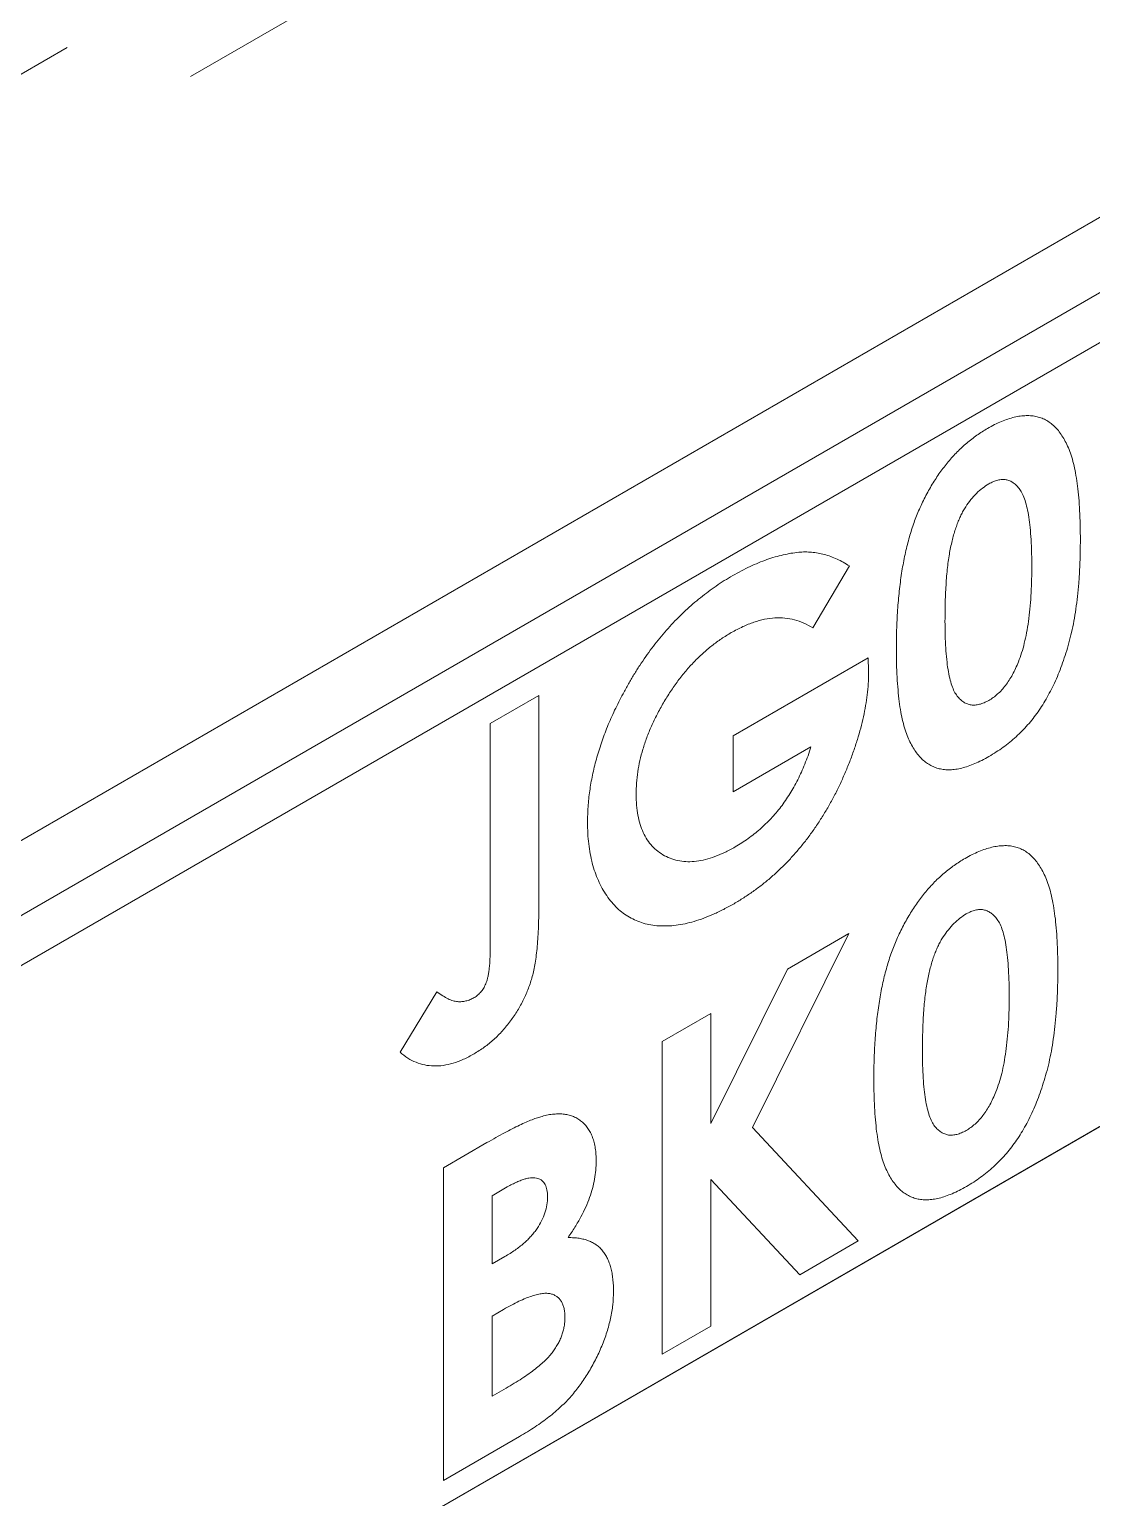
# Model space of a CAD drawing. Extents: x 0 to 10.3, y -9 to 0.
# Drawn here: x 7.983 to 8.503, y -2.595 to -1.877 of the extents above; entities that cross this region are included whole.
import ezdxf

# ---------------------------------------------------------------- set-up
doc = ezdxf.new("R2010")
doc.units = 0
doc.header["$LTSCALE"] = 0.5
doc.header["$MEASUREMENT"] = 0
doc.linetypes.add('HIDDEN', pattern=[0.375, 0.25, -0.125])
doc.layers.add('Jig', color=41, linetype='CONTINUOUS', lineweight=13)

msp = doc.modelspace()

# ---------------------------------------------------------------- linework, layer by layer
at = {"layer": 'Jig', "linetype": 'HIDDEN', "transparency": 16777216}
for p, q in [((9.17091, -1.21056), (7.47765, -2.18805)), ((7.47765, -2.23704), (9.18151, -1.25342))]:
    msp.add_line(p, q, dxfattribs=at)
at = {"layer": 'Jig', "transparency": 16777216}
for p, q in [((7.53068, -2.53247), (9.49573, -1.39807)), ((9.50281, -1.43073), (7.54836, -2.55901)), ((7.55897, -2.57738), (9.51341, -1.4491)), ((7.54836, -2.96728), (9.50281, -1.839)), ((9.51341, -1.83288), (7.55897, -2.96115)), ((8.38488, -2.13923), (8.36688, -2.16953)), ((8.32797, -2.22232), (8.39407, -2.18416)), ((8.39407, -2.18416), (8.39426, -2.19059)), ((8.20898, -2.21642), (8.23278, -2.20268)), ((8.23278, -2.20268), (8.23278, -2.30432)), ((8.20898, -2.32444), (8.20898, -2.21642)), ((8.32797, -2.2498), (8.32797, -2.22232)), ((8.36603, -2.22783), (8.32797, -2.2498)), ((8.38456, -2.3192), (8.33732, -2.41419)), ((8.35453, -2.33654), (8.38456, -2.3192)), ((8.31692, -2.41213), (8.35453, -2.33654)), ((8.16479, -2.37728), (8.1828, -2.34765)), ((8.29312, -2.37198), (8.31692, -2.35825)), ((8.31692, -2.35825), (8.31692, -2.41213)), ((8.29312, -2.52509), (8.29312, -2.37198)), ((8.33732, -2.41419), (8.38916, -2.46964)), ((8.18604, -2.4338), (8.20728, -2.42154)), ((8.18604, -2.58691), (8.18604, -2.4338)), ((8.2173, -2.44324), (8.20983, -2.44755)), ((8.31692, -2.43955), (8.31692, -2.51135)), ((8.3605, -2.48619), (8.31692, -2.43955)), ((8.20983, -2.44755), (8.20983, -2.48091)), ((8.38916, -2.46964), (8.3605, -2.48619)), ((8.20983, -2.48091), (8.21615, -2.47727)), ((8.21552, -2.50315), (8.20983, -2.50643)), ((8.20983, -2.50643), (8.20983, -2.54569)), ((8.31692, -2.51135), (8.29312, -2.52509)), ((8.20983, -2.54569), (8.21669, -2.54173)), ((8.22333, -2.56538), (8.18604, -2.58691))]:
    msp.add_line(p, q, dxfattribs=at)
for points, knots in [([(8.4525, -2.07192), (8.45365, -2.07127), (8.45592, -2.07), (8.45926, -2.0685), (8.46247, -2.06728), (8.46557, -2.06637), (8.46854, -2.06582), (8.4714, -2.0656), (8.47415, -2.06566), (8.47676, -2.0661), (8.47923, -2.06688), (8.48156, -2.068), (8.48373, -2.06953), (8.48579, -2.07134), (8.48767, -2.07357), (8.48942, -2.07611), (8.49102, -2.07902), (8.49249, -2.08229), (8.4938, -2.08601), (8.4949, -2.09025), (8.49586, -2.09496), (8.49661, -2.10022), (8.49723, -2.10597), (8.49763, -2.11227), (8.49791, -2.11904), (8.49793, -2.12378), (8.49795, -2.12622)], [0, 0, 0, 0, 0.036627, 0.072018, 0.106602, 0.140274, 0.17358, 0.206379, 0.239129, 0.271938, 0.305059, 0.338342, 0.37263, 0.407727, 0.443889, 0.481473, 0.520266, 0.561057, 0.604159, 0.650198, 0.699685, 0.752419, 0.808832, 0.868984, 0.93269, 1, 1, 1, 1]), ([(8.41875, -2.11223), (8.41978, -2.10998), (8.42179, -2.10558), (8.42531, -2.09929), (8.42909, -2.09348), (8.43321, -2.08816), (8.4376, -2.08331), (8.44231, -2.07895), (8.44731, -2.07511), (8.45075, -2.073), (8.4525, -2.07192)], [0, 0, 0, 0, 0.132314, 0.2587, 0.380912, 0.500535, 0.620923, 0.742376, 0.868281, 1, 1, 1, 1]), ([(8.47415, -2.13996), (8.47414, -2.13755), (8.47412, -2.13291), (8.47381, -2.12642), (8.47338, -2.12058), (8.47275, -2.11545), (8.47195, -2.11099), (8.47095, -2.10723), (8.46977, -2.10413), (8.46838, -2.10174), (8.46683, -2.09991), (8.46519, -2.09853), (8.46345, -2.09753), (8.46159, -2.09698), (8.45962, -2.09682), (8.45754, -2.09714), (8.45535, -2.09786), (8.45385, -2.09865), (8.45309, -2.09906)], [0, 0, 0, 0, 0.112119, 0.21581, 0.310214, 0.396008, 0.473428, 0.542799, 0.60457, 0.659382, 0.708791, 0.755384, 0.798717, 0.840426, 0.880199, 0.91973, 0.959047, 1, 1, 1, 1]), ([(8.45309, -2.09906), (8.45205, -2.09972), (8.45001, -2.10101), (8.44705, -2.10365), (8.44428, -2.10674), (8.44214, -2.10969), (8.44056, -2.1123), (8.43942, -2.11446), (8.43839, -2.11681), (8.4374, -2.11931), (8.43651, -2.12198), (8.43565, -2.12482), (8.43492, -2.12783), (8.43421, -2.13103), (8.43361, -2.13446), (8.43308, -2.13817), (8.43264, -2.14215), (8.43226, -2.14643), (8.43202, -2.15096), (8.43178, -2.15581), (8.4317, -2.16093), (8.43167, -2.16443), (8.43165, -2.16624)], [0, 0, 0, 0, 0.053832, 0.105539, 0.157632, 0.2113, 0.239518, 0.269404, 0.300688, 0.334182, 0.369857, 0.408083, 0.448239, 0.491626, 0.538665, 0.589919, 0.646388, 0.70724, 0.772955, 0.843648, 0.919311, 1, 1, 1, 1]), ([(8.40786, -2.17967), (8.40788, -2.17626), (8.40792, -2.16968), (8.40847, -2.1599), (8.40931, -2.15068), (8.41045, -2.14199), (8.41198, -2.1338), (8.41386, -2.12614), (8.41602, -2.11899), (8.41786, -2.11442), (8.41875, -2.11223)], [0, 0, 0, 0, 0.161066, 0.310779, 0.449889, 0.578276, 0.696627, 0.805994, 0.906565, 1, 1, 1, 1]), ([(8.49795, -2.12622), (8.49793, -2.1287), (8.49791, -2.13352), (8.49764, -2.14067), (8.49719, -2.14751), (8.4966, -2.15401), (8.49579, -2.1602), (8.49485, -2.16605), (8.49372, -2.17159), (8.49237, -2.17684), (8.49091, -2.18183), (8.48932, -2.18657), (8.48761, -2.19112), (8.48579, -2.19545), (8.48381, -2.19957), (8.48175, -2.20347), (8.47955, -2.20716), (8.47724, -2.21065), (8.47477, -2.21397), (8.47215, -2.2171), (8.46935, -2.22006), (8.46643, -2.2229), (8.46333, -2.22552), (8.4601, -2.22805), (8.4567, -2.23038), (8.45438, -2.23176), (8.45319, -2.23247)], [0, 0, 0, 0, 0.068489, 0.133072, 0.193823, 0.251075, 0.304391, 0.354397, 0.401009, 0.444414, 0.485404, 0.524642, 0.561886, 0.597916, 0.632441, 0.665719, 0.697746, 0.729345, 0.760583, 0.792362, 0.824318, 0.857161, 0.89093, 0.925963, 0.962063, 1, 1, 1, 1]), ([(8.32768, -2.14398), (8.3291, -2.14318), (8.33194, -2.14159), (8.33616, -2.13951), (8.34032, -2.13764), (8.3444, -2.1361), (8.34842, -2.13477), (8.35236, -2.13378), (8.35624, -2.13299), (8.35876, -2.13269), (8.36002, -2.13254)], [0, 0, 0, 0, 0.128976, 0.256614, 0.382375, 0.50745, 0.631232, 0.754221, 0.877301, 1, 1, 1, 1]), ([(8.36002, -2.13254), (8.36109, -2.13246), (8.36324, -2.1323), (8.36638, -2.13248), (8.36954, -2.13285), (8.37263, -2.13361), (8.37575, -2.13456), (8.37883, -2.13583), (8.38189, -2.13738), (8.38387, -2.13861), (8.38488, -2.13923)], [0, 0, 0, 0, 0.111803, 0.227404, 0.345669, 0.467905, 0.594194, 0.724668, 0.859642, 1, 1, 1, 1]), ([(8.46761, -2.18614), (8.46815, -2.1847), (8.46928, -2.18168), (8.47057, -2.17692), (8.47168, -2.17177), (8.47257, -2.1662), (8.47327, -2.16021), (8.47381, -2.15379), (8.47408, -2.14699), (8.47413, -2.14236), (8.47415, -2.13996)], [0, 0, 0, 0, 0.088875, 0.186363, 0.29409, 0.412109, 0.541758, 0.682689, 0.835089, 1, 1, 1, 1]), ([(8.27397, -2.20175), (8.27484, -2.20016), (8.27656, -2.19699), (8.2793, -2.19238), (8.28212, -2.18792), (8.28504, -2.18363), (8.28806, -2.17947), (8.29118, -2.17548), (8.29439, -2.17161), (8.2977, -2.16793), (8.30111, -2.16438), (8.30463, -2.16102), (8.30823, -2.15776), (8.31195, -2.15471), (8.31574, -2.15177), (8.31963, -2.14902), (8.32362, -2.14635), (8.32631, -2.14478), (8.32768, -2.14398)], [0, 0, 0, 0, 0.063787, 0.126616, 0.188343, 0.249479, 0.309864, 0.370656, 0.430675, 0.491278, 0.551874, 0.613065, 0.675167, 0.737705, 0.801473, 0.866116, 0.93226, 1, 1, 1, 1]), ([(8.36688, -2.16953), (8.36545, -2.1687), (8.36265, -2.16708), (8.35808, -2.16551), (8.35334, -2.16467), (8.34842, -2.16457), (8.34332, -2.16523), (8.33804, -2.16664), (8.33258, -2.16883), (8.32888, -2.17083), (8.32701, -2.17184)], [0, 0, 0, 0, 0.134447, 0.263807, 0.389241, 0.511496, 0.632427, 0.753439, 0.87526, 1, 1, 1, 1]), ([(8.43165, -2.16624), (8.43168, -2.16855), (8.43172, -2.173), (8.43197, -2.17928), (8.43246, -2.18486), (8.43306, -2.18982), (8.43391, -2.19408), (8.43495, -2.19766), (8.4361, -2.20066), (8.43755, -2.2029), (8.4391, -2.20464), (8.44075, -2.20596), (8.44254, -2.20682), (8.44441, -2.20735), (8.44642, -2.20738), (8.44855, -2.20703), (8.45078, -2.20627), (8.45231, -2.20546), (8.45309, -2.20505)], [0, 0, 0, 0, 0.110752, 0.212376, 0.305552, 0.39038, 0.466772, 0.535487, 0.596824, 0.651363, 0.701341, 0.747857, 0.792193, 0.834257, 0.875313, 0.916021, 0.957645, 1, 1, 1, 1]), ([(8.32701, -2.17184), (8.32539, -2.17282), (8.3222, -2.17476), (8.31752, -2.17818), (8.31305, -2.18195), (8.30877, -2.18609), (8.3047, -2.1906), (8.30082, -2.19545), (8.29717, -2.20069), (8.29374, -2.20619), (8.29063, -2.21187), (8.28787, -2.21757), (8.28554, -2.22326), (8.28365, -2.22891), (8.28218, -2.23451), (8.28115, -2.24006), (8.28049, -2.2456), (8.28041, -2.24916), (8.28037, -2.25096)], [0, 0, 0, 0, 0.0671935, 0.1319403, 0.195206, 0.2571509, 0.3188706, 0.3805259, 0.442962, 0.5068742, 0.5704666, 0.6324647, 0.6932408, 0.7534552, 0.8134413, 0.873852, 0.9361047, 1, 1, 1, 1]), ([(8.45319, -2.23247), (8.45201, -2.23313), (8.44968, -2.23443), (8.44627, -2.23604), (8.44301, -2.23725), (8.43988, -2.23823), (8.43691, -2.23878), (8.43406, -2.23907), (8.43138, -2.23894), (8.42883, -2.23854), (8.42644, -2.23776), (8.42418, -2.23665), (8.42201, -2.23527), (8.42002, -2.23349), (8.41817, -2.23136), (8.41643, -2.22891), (8.41485, -2.22611), (8.41337, -2.22299), (8.41206, -2.2194), (8.41092, -2.21531), (8.40998, -2.21067), (8.40917, -2.20553), (8.40862, -2.19979), (8.40816, -2.19359), (8.40789, -2.18684), (8.40787, -2.1821), (8.40786, -2.17967)], [0, 0, 0, 0, 0.038221, 0.074874, 0.110168, 0.144745, 0.178103, 0.211197, 0.24385, 0.276037, 0.308544, 0.341435, 0.375117, 0.409625, 0.445367, 0.482286, 0.520792, 0.560774, 0.603062, 0.648922, 0.697907, 0.750777, 0.807292, 0.867643, 0.931855, 1, 1, 1, 1]), ([(8.39426, -2.19059), (8.39423, -2.19228), (8.39419, -2.19566), (8.39375, -2.2009), (8.39303, -2.20624), (8.39204, -2.21167), (8.3908, -2.21719), (8.38922, -2.22281), (8.38737, -2.22853), (8.3853, -2.2343), (8.38297, -2.24003), (8.38047, -2.24563), (8.37782, -2.25107), (8.37498, -2.25633), (8.37196, -2.26139), (8.36879, -2.26629), (8.36547, -2.27105), (8.36195, -2.27559), (8.35829, -2.27994), (8.35447, -2.28413), (8.35049, -2.28807), (8.34636, -2.29182), (8.34207, -2.29534), (8.33763, -2.29861), (8.33304, -2.30175), (8.32993, -2.3036), (8.32834, -2.30455)], [0, 0, 0, 0, 0.041956, 0.083837, 0.12533, 0.166825, 0.208487, 0.250658, 0.293111, 0.336462, 0.379616, 0.421681, 0.463015, 0.503747, 0.543718, 0.583465, 0.623153, 0.662889, 0.702811, 0.742873, 0.783639, 0.82484, 0.866918, 0.910061, 0.95421, 1, 1, 1, 1]), ([(8.45309, -2.20505), (8.45383, -2.2046), (8.45529, -2.2037), (8.45742, -2.20196), (8.45944, -2.19997), (8.46133, -2.1977), (8.46311, -2.19518), (8.46476, -2.1924), (8.46628, -2.18936), (8.46716, -2.18724), (8.46761, -2.18614)], [0, 0, 0, 0, 0.124035, 0.242846, 0.360342, 0.479042, 0.599334, 0.725488, 0.858549, 1, 1, 1, 1]), ([(8.25658, -2.26473), (8.25662, -2.26221), (8.25672, -2.25722), (8.25758, -2.24946), (8.25891, -2.24167), (8.26085, -2.23379), (8.2633, -2.22586), (8.26628, -2.21785), (8.26983, -2.20977), (8.27258, -2.20445), (8.27397, -2.20175)], [0, 0, 0, 0, 0.129258, 0.255246, 0.378909, 0.50093, 0.623252, 0.746433, 0.871368, 1, 1, 1, 1]), ([(8.32882, -2.27679), (8.32991, -2.27615), (8.33205, -2.27489), (8.33518, -2.27272), (8.33819, -2.27047), (8.34108, -2.26812), (8.34382, -2.26556), (8.34645, -2.26293), (8.34894, -2.26012), (8.3513, -2.2572), (8.35355, -2.2541), (8.35567, -2.25085), (8.35768, -2.24743), (8.3596, -2.24385), (8.36137, -2.24008), (8.36305, -2.23615), (8.36462, -2.23205), (8.36555, -2.22926), (8.36603, -2.22783)], [0, 0, 0, 0, 0.069342, 0.136133, 0.200535, 0.262767, 0.323389, 0.382953, 0.440937, 0.498748, 0.556278, 0.614728, 0.673714, 0.734792, 0.797576, 0.86229, 0.929678, 1, 1, 1, 1]), ([(8.28037, -2.25096), (8.28041, -2.25278), (8.28048, -2.25637), (8.28118, -2.2613), (8.28226, -2.2658), (8.28378, -2.26983), (8.28576, -2.27338), (8.28819, -2.27643), (8.29105, -2.27903), (8.2943, -2.28114), (8.29784, -2.28276), (8.30168, -2.28372), (8.30569, -2.28411), (8.30992, -2.28391), (8.31437, -2.283), (8.319, -2.28157), (8.32384, -2.27953), (8.32714, -2.27771), (8.32882, -2.27679)], [0, 0, 0, 0, 0.063874, 0.125841, 0.186457, 0.246336, 0.306267, 0.366955, 0.42886, 0.492563, 0.556595, 0.619071, 0.681028, 0.742582, 0.804912, 0.86786, 0.932938, 1, 1, 1, 1]), ([(8.32834, -2.30455), (8.32665, -2.3055), (8.32329, -2.30738), (8.31834, -2.30974), (8.31354, -2.31166), (8.30885, -2.3133), (8.30433, -2.3144), (8.29992, -2.31521), (8.29568, -2.3155), (8.29156, -2.31548), (8.28763, -2.315), (8.28388, -2.31417), (8.28037, -2.3129), (8.27706, -2.31123), (8.27396, -2.30921), (8.27107, -2.30676), (8.26839, -2.30393), (8.26596, -2.30067), (8.26376, -2.29712), (8.26185, -2.29328), (8.26023, -2.28918), (8.25888, -2.28483), (8.25786, -2.28019), (8.2571, -2.27531), (8.25668, -2.27014), (8.25661, -2.26654), (8.25658, -2.26473)], [0, 0, 0, 0, 0.045177, 0.089554, 0.132591, 0.175068, 0.216835, 0.258412, 0.299395, 0.34053, 0.381365, 0.421966, 0.462143, 0.502292, 0.542775, 0.583285, 0.62468, 0.666691, 0.70889, 0.750592, 0.791965, 0.832957, 0.874428, 0.915866, 0.957652, 1, 1, 1, 1]), ([(8.44145, -2.28243), (8.44261, -2.28178), (8.44487, -2.28051), (8.44821, -2.27901), (8.45142, -2.27779), (8.45452, -2.27689), (8.4575, -2.27634), (8.46035, -2.27611), (8.4631, -2.27617), (8.46571, -2.27661), (8.46818, -2.2774), (8.47052, -2.27852), (8.47268, -2.28004), (8.47474, -2.28186), (8.47662, -2.28408), (8.47837, -2.28662), (8.47997, -2.28953), (8.48144, -2.29281), (8.48275, -2.29652), (8.48385, -2.30076), (8.48481, -2.30548), (8.48556, -2.31073), (8.48618, -2.31648), (8.48658, -2.32278), (8.48686, -2.32955), (8.48688, -2.3343), (8.4869, -2.33673)], [0, 0, 0, 0, 0.0366266, 0.0720176, 0.1066018, 0.1402739, 0.1735801, 0.2063789, 0.2391292, 0.2719377, 0.3050588, 0.3383424, 0.3726295, 0.4077269, 0.4438894, 0.4814735, 0.5202662, 0.5610568, 0.6041587, 0.6501983, 0.6996847, 0.7524187, 0.8088321, 0.8689839, 0.93269, 1, 1, 1, 1]), ([(8.4077, -2.32274), (8.40873, -2.32049), (8.41074, -2.31609), (8.41426, -2.30981), (8.41804, -2.30399), (8.42216, -2.29867), (8.42656, -2.29382), (8.43126, -2.28947), (8.43626, -2.28562), (8.4397, -2.28351), (8.44145, -2.28243)], [0, 0, 0, 0, 0.132314, 0.2587, 0.380912, 0.500535, 0.620923, 0.742376, 0.868281, 1, 1, 1, 1]), ([(8.23278, -2.30432), (8.23277, -2.30627), (8.23276, -2.31002), (8.23258, -2.31551), (8.23237, -2.32057), (8.23199, -2.32528), (8.23155, -2.32956), (8.23099, -2.33346), (8.23039, -2.33696), (8.22936, -2.34108), (8.22777, -2.34592), (8.22533, -2.35151), (8.22238, -2.35692), (8.2189, -2.36205), (8.21499, -2.36688), (8.21065, -2.37119), (8.20595, -2.375), (8.20269, -2.37701), (8.20102, -2.37805)], [0, 0, 0, 0, 0.0764144, 0.1472354, 0.212084, 0.2710685, 0.3241931, 0.3719975, 0.4141379, 0.4510183, 0.5181222, 0.5835963, 0.6487671, 0.7152195, 0.7831093, 0.8520675, 0.923839, 1, 1, 1, 1]), ([(8.44204, -2.30957), (8.441, -2.31023), (8.43896, -2.31152), (8.436, -2.31417), (8.43323, -2.31725), (8.43109, -2.3202), (8.42951, -2.32282), (8.42837, -2.32498), (8.42734, -2.32732), (8.42635, -2.32982), (8.42546, -2.3325), (8.4246, -2.33534), (8.42387, -2.33834), (8.42317, -2.34155), (8.42256, -2.34498), (8.42203, -2.34868), (8.42159, -2.35266), (8.42121, -2.35694), (8.42097, -2.36147), (8.42073, -2.36633), (8.42065, -2.37144), (8.42062, -2.37494), (8.42061, -2.37675)], [0, 0, 0, 0, 0.053832, 0.105539, 0.157632, 0.2113, 0.239518, 0.269404, 0.300688, 0.334182, 0.369857, 0.408083, 0.448239, 0.491626, 0.538665, 0.589919, 0.646388, 0.70724, 0.772955, 0.843648, 0.919311, 1, 1, 1, 1]), ([(8.4631, -2.35047), (8.46309, -2.34806), (8.46307, -2.34343), (8.46277, -2.33694), (8.46234, -2.3311), (8.46171, -2.32596), (8.4609, -2.32151), (8.4599, -2.31774), (8.45872, -2.31465), (8.45733, -2.31225), (8.45578, -2.31042), (8.45414, -2.30904), (8.4524, -2.30804), (8.45054, -2.30749), (8.44858, -2.30733), (8.44649, -2.30765), (8.4443, -2.30837), (8.4428, -2.30917), (8.44204, -2.30957)], [0, 0, 0, 0, 0.112119, 0.21581, 0.310214, 0.396008, 0.473428, 0.542799, 0.60457, 0.659382, 0.708791, 0.755384, 0.798717, 0.840426, 0.880199, 0.91973, 0.959047, 1, 1, 1, 1]), ([(8.20104, -2.35055), (8.20168, -2.35015), (8.20289, -2.34936), (8.2046, -2.34761), (8.20599, -2.34548), (8.20693, -2.34346), (8.20752, -2.34162), (8.2079, -2.33994), (8.20825, -2.33799), (8.20849, -2.3358), (8.20876, -2.33331), (8.20885, -2.33061), (8.20898, -2.32759), (8.20898, -2.32552), (8.20898, -2.32444)], [0, 0, 0, 0, 0.083638, 0.160373, 0.236973, 0.319854, 0.367519, 0.425272, 0.493709, 0.573008, 0.662595, 0.763436, 0.875911, 1, 1, 1, 1]), ([(8.39681, -2.39018), (8.39683, -2.38677), (8.39688, -2.3802), (8.39743, -2.37041), (8.39826, -2.36119), (8.3994, -2.3525), (8.40093, -2.34431), (8.40281, -2.33665), (8.40497, -2.3295), (8.40681, -2.32494), (8.4077, -2.32274)], [0, 0, 0, 0, 0.161066, 0.310779, 0.449889, 0.578276, 0.696627, 0.805994, 0.906565, 1, 1, 1, 1]), ([(8.4869, -2.33673), (8.48688, -2.33921), (8.48686, -2.34404), (8.48659, -2.35119), (8.48614, -2.35803), (8.48555, -2.36452), (8.48474, -2.37071), (8.4838, -2.37656), (8.48267, -2.38211), (8.48133, -2.38736), (8.47986, -2.39234), (8.47827, -2.39709), (8.47656, -2.40163), (8.47475, -2.40596), (8.47277, -2.41008), (8.4707, -2.41399), (8.4685, -2.41767), (8.46619, -2.42116), (8.46372, -2.42448), (8.4611, -2.42762), (8.4583, -2.43057), (8.45538, -2.43341), (8.45228, -2.43604), (8.44905, -2.43856), (8.44565, -2.44089), (8.44333, -2.44227), (8.44214, -2.44298)], [0, 0, 0, 0, 0.0684887, 0.1330724, 0.1938229, 0.251075, 0.3043913, 0.3543972, 0.401009, 0.4444135, 0.4854041, 0.5246418, 0.5618858, 0.5979156, 0.6324415, 0.6657189, 0.6977456, 0.7293455, 0.7605835, 0.7923616, 0.8243181, 0.8571607, 0.8909303, 0.9259628, 0.9620625, 1, 1, 1, 1]), ([(8.1828, -2.34765), (8.18374, -2.34834), (8.18551, -2.34961), (8.18814, -2.35113), (8.19056, -2.35211), (8.19282, -2.35256), (8.19495, -2.35255), (8.19701, -2.35225), (8.19904, -2.35158), (8.20039, -2.35089), (8.20104, -2.35055)], [0, 0, 0, 0, 0.191177, 0.356896, 0.499617, 0.618069, 0.721813, 0.819283, 0.911678, 1, 1, 1, 1]), ([(8.45657, -2.39666), (8.4571, -2.39522), (8.45823, -2.39219), (8.45953, -2.38743), (8.46063, -2.38228), (8.46152, -2.37671), (8.46222, -2.37072), (8.46276, -2.36431), (8.46303, -2.3575), (8.46308, -2.35288), (8.4631, -2.35047)], [0, 0, 0, 0, 0.088875, 0.186363, 0.29409, 0.412109, 0.541758, 0.682689, 0.835089, 1, 1, 1, 1]), ([(8.20102, -2.37805), (8.19927, -2.379), (8.19582, -2.38086), (8.19076, -2.38273), (8.1859, -2.38385), (8.18125, -2.38412), (8.17678, -2.38363), (8.17255, -2.3823), (8.16846, -2.38027), (8.16603, -2.37829), (8.16479, -2.37728)], [0, 0, 0, 0, 0.123869, 0.244318, 0.36308, 0.483363, 0.604704, 0.731021, 0.862039, 1, 1, 1, 1]), ([(8.42061, -2.37675), (8.42063, -2.37907), (8.42068, -2.38351), (8.42092, -2.3898), (8.42141, -2.39537), (8.42201, -2.40034), (8.42286, -2.4046), (8.4239, -2.40818), (8.42505, -2.41117), (8.4265, -2.41341), (8.42805, -2.41515), (8.4297, -2.41647), (8.43149, -2.41733), (8.43336, -2.41787), (8.43537, -2.4179), (8.4375, -2.41754), (8.43973, -2.41678), (8.44127, -2.41597), (8.44204, -2.41556)], [0, 0, 0, 0, 0.110752, 0.212376, 0.305552, 0.39038, 0.466772, 0.535487, 0.596824, 0.651363, 0.701341, 0.747857, 0.792193, 0.834257, 0.875313, 0.916021, 0.957645, 1, 1, 1, 1]), ([(8.44214, -2.44298), (8.44096, -2.44364), (8.43863, -2.44494), (8.43522, -2.44655), (8.43196, -2.44776), (8.42883, -2.44875), (8.42586, -2.44929), (8.42301, -2.44958), (8.42033, -2.44945), (8.41778, -2.44905), (8.41539, -2.44827), (8.41313, -2.44717), (8.41096, -2.44579), (8.40897, -2.444), (8.40712, -2.44188), (8.40538, -2.43943), (8.4038, -2.43663), (8.40232, -2.4335), (8.40101, -2.42991), (8.39988, -2.42582), (8.39893, -2.42118), (8.39812, -2.41604), (8.39758, -2.41031), (8.39711, -2.4041), (8.39685, -2.39735), (8.39682, -2.39262), (8.39681, -2.39018)], [0, 0, 0, 0, 0.0382209, 0.0748741, 0.1101682, 0.1447446, 0.1781029, 0.211197, 0.2438497, 0.2760373, 0.3085441, 0.3414349, 0.375117, 0.4096251, 0.4453666, 0.4822861, 0.5207919, 0.5607735, 0.6030622, 0.6489222, 0.6979068, 0.7507772, 0.8072917, 0.8676434, 0.9318549, 1, 1, 1, 1]), ([(8.44204, -2.41556), (8.44278, -2.41511), (8.44424, -2.41422), (8.44637, -2.41247), (8.44839, -2.41048), (8.45028, -2.40821), (8.45206, -2.40569), (8.45371, -2.40291), (8.45523, -2.39987), (8.45611, -2.39775), (8.45657, -2.39666)], [0, 0, 0, 0, 0.1240354, 0.242846, 0.3603417, 0.4790424, 0.5993341, 0.7254885, 0.8585494, 1, 1, 1, 1]), ([(8.23432, -2.40866), (8.23532, -2.4084), (8.23727, -2.4079), (8.24008, -2.40754), (8.24273, -2.4074), (8.24525, -2.40755), (8.24759, -2.40801), (8.24978, -2.40875), (8.25182, -2.40977), (8.25368, -2.4111), (8.25536, -2.41267), (8.25682, -2.41451), (8.25808, -2.41656), (8.25905, -2.41892), (8.25987, -2.42145), (8.26041, -2.42426), (8.26078, -2.42728), (8.26081, -2.42945), (8.26083, -2.43056)], [0, 0, 0, 0, 0.0687424, 0.1348947, 0.1996998, 0.2629456, 0.3253223, 0.3869274, 0.4489921, 0.5106956, 0.5720441, 0.6326422, 0.6929422, 0.7524174, 0.8127575, 0.8734928, 0.9357833, 1, 1, 1, 1]), ([(8.20728, -2.42154), (8.20877, -2.42068), (8.21165, -2.41902), (8.2158, -2.41679), (8.21964, -2.41479), (8.22318, -2.41299), (8.22641, -2.41154), (8.22934, -2.4103), (8.23195, -2.40933), (8.23356, -2.40887), (8.23432, -2.40866)], [0, 0, 0, 0, 0.163996, 0.31733, 0.458061, 0.588186, 0.707951, 0.816321, 0.913584, 1, 1, 1, 1]), ([(8.26083, -2.43056), (8.26078, -2.43202), (8.2607, -2.43489), (8.26008, -2.43938), (8.25907, -2.44389), (8.25764, -2.44847), (8.25572, -2.45315), (8.25334, -2.458), (8.25041, -2.463), (8.24821, -2.4663), (8.24707, -2.46801)], [0, 0, 0, 0, 0.123308, 0.242862, 0.359429, 0.474783, 0.594376, 0.72017, 0.855099, 1, 1, 1, 1]), ([(8.23703, -2.44798), (8.23698, -2.44682), (8.2369, -2.44458), (8.23591, -2.44193), (8.23436, -2.43998), (8.23257, -2.43904), (8.23086, -2.4387), (8.22939, -2.43867), (8.22777, -2.43882), (8.22597, -2.43931), (8.22403, -2.43992), (8.22192, -2.44082), (8.21966, -2.44189), (8.2181, -2.44278), (8.2173, -2.44324)], [0, 0, 0, 0, 0.112318, 0.217162, 0.320736, 0.428689, 0.486125, 0.546577, 0.610671, 0.678379, 0.751037, 0.828585, 0.911505, 1, 1, 1, 1]), ([(8.21615, -2.47727), (8.21701, -2.47676), (8.21867, -2.47579), (8.22107, -2.47419), (8.22329, -2.47254), (8.22535, -2.47083), (8.22725, -2.4691), (8.22897, -2.46731), (8.23051, -2.46546), (8.23233, -2.46302), (8.2342, -2.45981), (8.23588, -2.45584), (8.23686, -2.45179), (8.23697, -2.44928), (8.23703, -2.44798)], [0, 0, 0, 0, 0.088765, 0.171355, 0.248082, 0.32112, 0.38886, 0.452062, 0.51223, 0.569578, 0.676977, 0.78104, 0.886932, 1, 1, 1, 1]), ([(8.24707, -2.46801), (8.248, -2.46802), (8.24984, -2.46804), (8.25244, -2.46832), (8.25485, -2.46881), (8.25706, -2.46951), (8.25912, -2.47037), (8.2609, -2.47158), (8.26258, -2.47287), (8.26402, -2.47445), (8.26526, -2.47626), (8.26636, -2.47823), (8.26726, -2.48045), (8.26803, -2.48283), (8.26862, -2.48545), (8.269, -2.48829), (8.26929, -2.49128), (8.26931, -2.49342), (8.26933, -2.49451)], [0, 0, 0, 0, 0.072769, 0.14268, 0.209427, 0.274632, 0.336831, 0.397631, 0.456898, 0.515139, 0.573163, 0.631099, 0.689015, 0.74882, 0.809284, 0.870755, 0.934285, 1, 1, 1, 1]), ([(8.24553, -2.50717), (8.24551, -2.50637), (8.24547, -2.50482), (8.24515, -2.5027), (8.24458, -2.50088), (8.24384, -2.49925), (8.24285, -2.49792), (8.24164, -2.49686), (8.24022, -2.49604), (8.23858, -2.49547), (8.23669, -2.4952), (8.23448, -2.49536), (8.23203, -2.49578), (8.22928, -2.4966), (8.22625, -2.49769), (8.22291, -2.49922), (8.21931, -2.50101), (8.21681, -2.50242), (8.21552, -2.50315)], [0, 0, 0, 0, 0.052804, 0.102848, 0.151634, 0.199493, 0.24769, 0.296169, 0.346204, 0.398436, 0.454195, 0.514248, 0.579272, 0.650186, 0.727567, 0.811532, 0.902517, 1, 1, 1, 1]), ([(8.26933, -2.49451), (8.26925, -2.49664), (8.26911, -2.50085), (8.26798, -2.50755), (8.26617, -2.51435), (8.26364, -2.52119), (8.26055, -2.52789), (8.25701, -2.53426), (8.25302, -2.5402), (8.24936, -2.54478), (8.24618, -2.54827), (8.24354, -2.55081), (8.2407, -2.55338), (8.23764, -2.55588), (8.23437, -2.55831), (8.23088, -2.56071), (8.22718, -2.5631), (8.22464, -2.5646), (8.22333, -2.56538)], [0, 0, 0, 0, 0.080264, 0.158481, 0.236217, 0.314724, 0.392846, 0.468644, 0.542699, 0.617292, 0.655952, 0.69704, 0.74066, 0.786773, 0.835568, 0.887242, 0.941894, 1, 1, 1, 1]), ([(8.21669, -2.54173), (8.21804, -2.54094), (8.22064, -2.53942), (8.22438, -2.53706), (8.22777, -2.53472), (8.23082, -2.53252), (8.23351, -2.53026), (8.23588, -2.52816), (8.23789, -2.52606), (8.23958, -2.52399), (8.241, -2.52194), (8.24222, -2.51989), (8.24325, -2.51781), (8.24407, -2.51572), (8.24476, -2.5136), (8.24518, -2.51146), (8.2455, -2.50928), (8.24552, -2.50788), (8.24553, -2.50717)], [0, 0, 0, 0, 0.109605, 0.210729, 0.302106, 0.385275, 0.459318, 0.524848, 0.583642, 0.634641, 0.681202, 0.726798, 0.770652, 0.814017, 0.857946, 0.903306, 0.950528, 1, 1, 1, 1])]:
    msp.add_open_spline(points, degree=3, knots=knots, dxfattribs=at)

doc.saveas('drawing.dxf')
